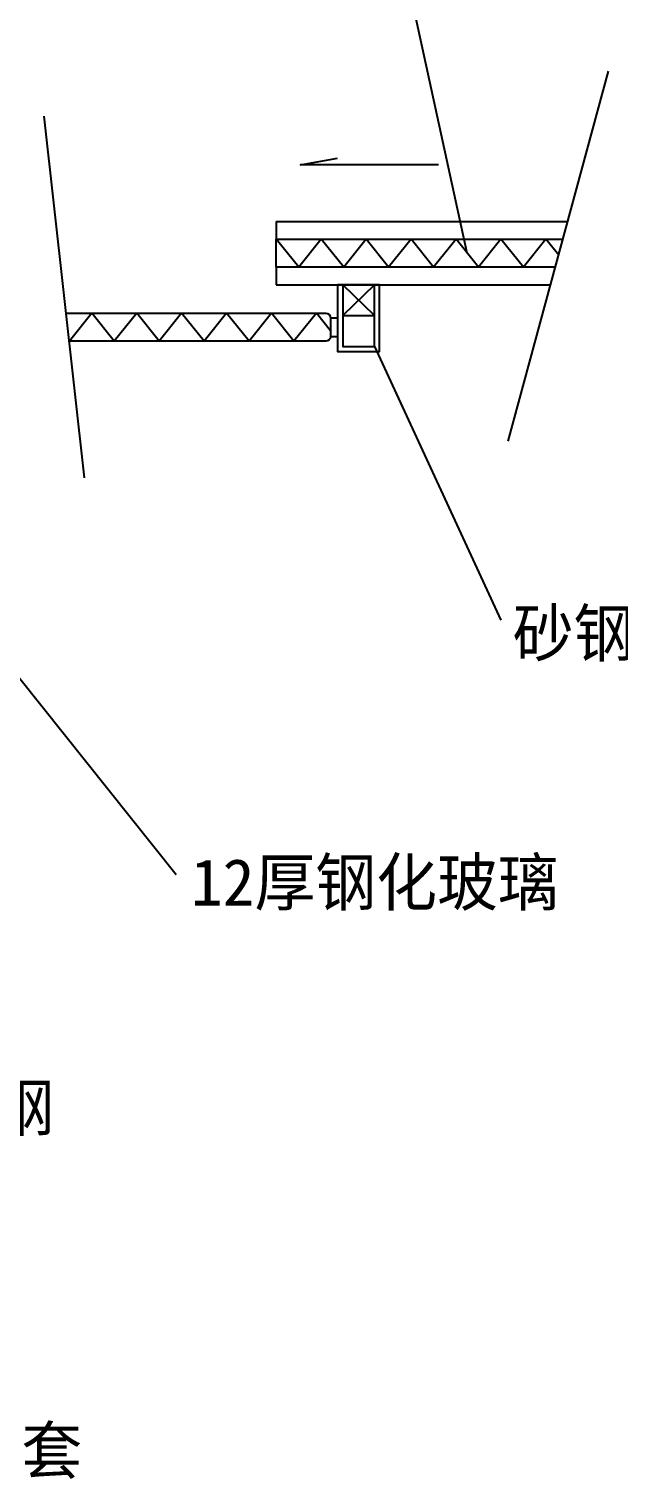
# Model space of a CAD drawing. Header units: metres. Extents: x -687 to 12991, y 0 to 20324.
# Drawn here: x 3531 to 5548, y 5650 to 10609 of the extents above; entities that cross this region are included whole.
import ezdxf

# ---------------------------------------------------------------- set-up
doc = ezdxf.new("R2010")
doc.units = ezdxf.units.M
for name, color, linetype in [('3', 3, 'Continuous'), ('4', 4, 'Continuous'), ('7', 7, 'Continuous'), ('BH', 3, 'Continuous'), ('DIM', 3, 'Continuous'), ('TEXT', 3, 'Continuous')]:
    doc.layers.add(name, color=color, linetype=linetype)
doc.dimstyles.get("Standard").update_dxf_attribs({"dimtxt": 2.5, "dimasz": 2.5, "dimexe": 1.25, "dimexo": 0.625, "dimtad": 1, "dimcen": 2.5, "dimazin": 3, "dimtfac": 1, "dimtmove": 0, "dimatfit": 3})

msp = doc.modelspace()

# ---------------------------------------------------------------- linework, layer by layer
at = {"layer": '3'}
for p, q in [((5169.66, 9199.68), (5512.8, 10464.97)), ((3581.62, 10310.97), (3719.82, 9074.44)), ((4376.52, 9950.72), (5373.34, 9950.72)), ((4376.52, 9950.72), (4376.52, 9890.72)), ((4376.52, 9794.72), (4376.52, 9734.72)), ((4376.52, 9734.72), (5314.76, 9734.72)), ((4711.65, 9629.36), (4603.65, 9734.72)), ((4711.65, 9734.72), (4603.65, 9629.36)), ((4561.85, 9621.46), (4585.65, 9621.46)), ((4561.85, 9557.46), (4585.65, 9557.46))]:
    msp.add_line(p, q, dxfattribs=at)
for points in [[(4930.72, 10145.13), (4458.68, 10145.13), (4585.32, 10168.15)], [(4603.65, 9734.72), (4603.65, 9523.99), (4711.65, 9523.99), (4711.65, 9734.72)]]:
    msp.add_lwpolyline(points, dxfattribs=at)
at = {"layer": '4'}
msp.add_lwpolyline([(5331.03, 9794.72), (4376.52, 9794.72), (4376.52, 9890.72), (5357.07, 9890.72)], dxfattribs=at)
msp.add_lwpolyline([(3656.9, 9637.46), (4545.85, 9637.46, -0.41), (4561.85, 9621.46), (4561.85, 9557.46, -0.41), (4545.85, 9541.46), (3667.63, 9541.46)], format="xyb", dxfattribs=at)
at = {"layer": '7'}
msp.add_line((4603.65, 9629.36), (4711.65, 9629.36), dxfattribs=at)
msp.add_lwpolyline([(4585.65, 9734.72), (4585.65, 9505.99), (4729.65, 9505.99), (4729.65, 9734.72)], close=True, dxfattribs=at)
at = {"layer": 'BH'}
for points in [[(5342.14, 9835.68), (5298.12, 9890.72), (5221.32, 9794.72), (5144.52, 9890.72), (5067.72, 9794.72), (4990.92, 9890.72), (4914.12, 9794.72), (4837.32, 9890.72), (4760.52, 9794.72), (4683.72, 9890.72), (4606.92, 9794.72), (4530.12, 9890.72), (4453.32, 9794.72), (4376.52, 9890.72)], [(4206.51, 9637.46), (4129.71, 9541.46), (4052.91, 9637.46), (3976.11, 9541.46), (3899.31, 9637.46), (3822.51, 9541.46), (3745.71, 9637.46), (3668.91, 9541.46), (3667.42, 9543.33)], [(4561.85, 9577.28), (4513.71, 9637.46), (4436.91, 9541.46), (4360.11, 9637.46), (4283.31, 9541.46), (4206.51, 9637.46)]]:
    msp.add_lwpolyline(points, dxfattribs=at)

# ---------------------------------------------------------------- texts
at = {"layer": 'TEXT'}
for s, p in [('砂钢槽', (5184.82, 8463.21)), ('12厚钢化玻璃', (4084.19, 7610.96)), ('扁钢', (3200.93, 6840.13)), ('砂钢门套', (2880.75, 5667.32))]:
    msp.add_text(s, height=160, dxfattribs=at).set_placement(p)

# ---------------------------------------------------------------- leaders
at = {"layer": '3'}
for points in [[(5029.32, 9842.72), (4669.39, 11494.42)], [(4711.65, 9523.99), (5143.97, 8586.96)]]:
    msp.add_leader(points, dimstyle='Standard', dxfattribs=at)
at = {"layer": 'DIM'}
msp.add_leader([(2526.36, 9607.9), (4033.64, 7717.46)], dimstyle='Standard', dxfattribs=at)

doc.saveas('drawing.dxf')
